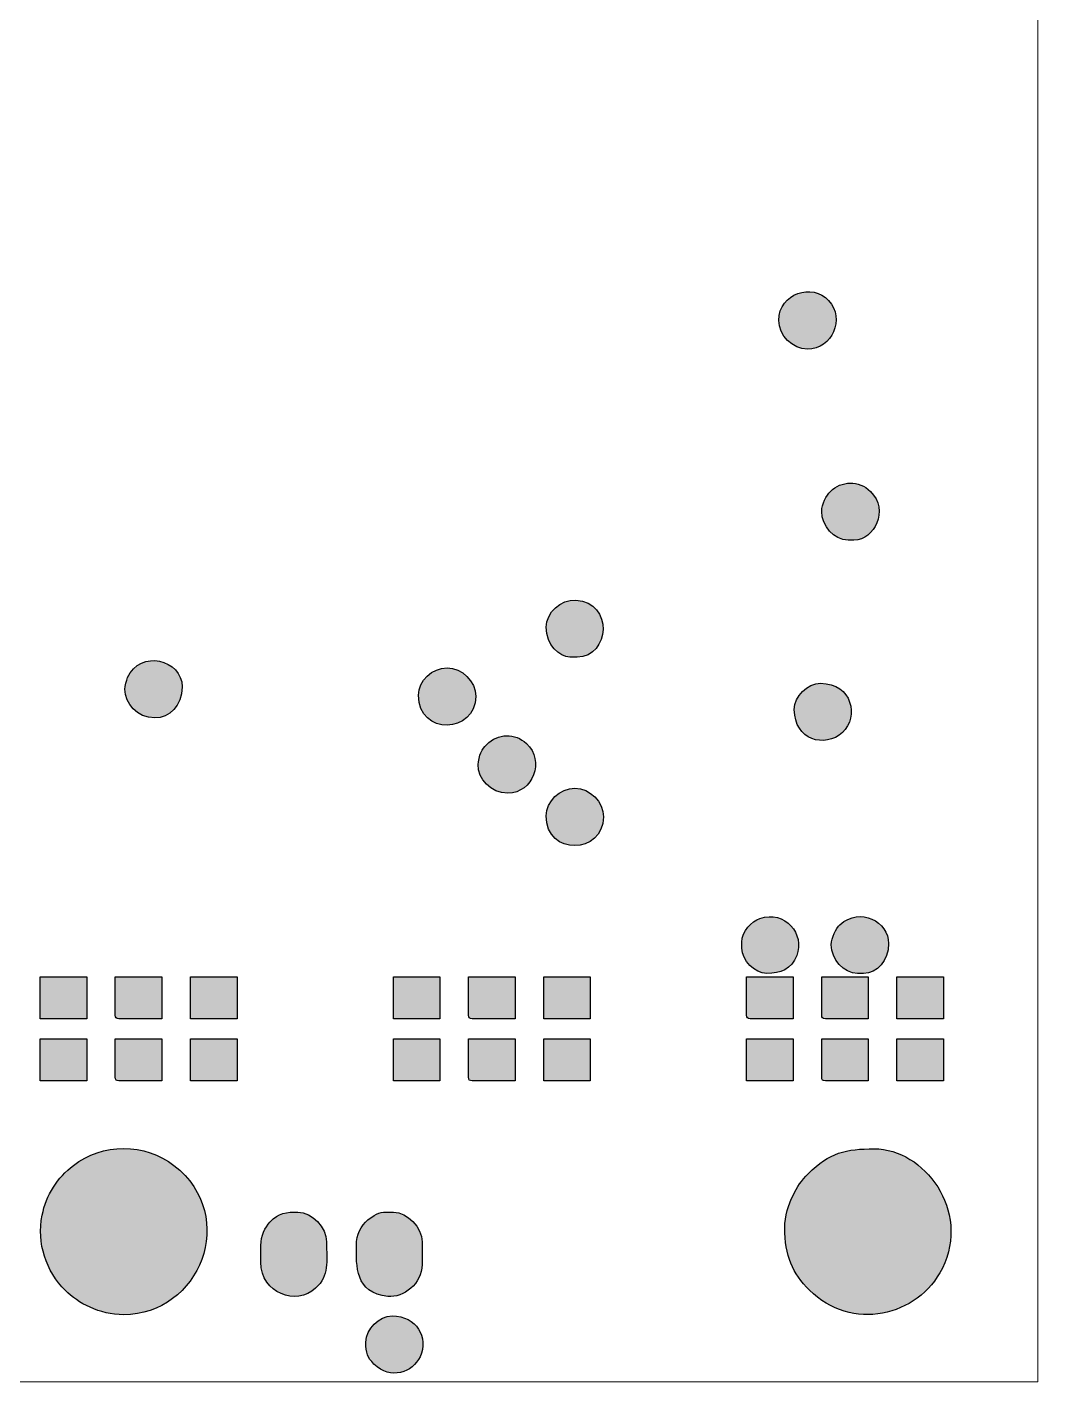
# Model space of a CAD drawing. Header units: centimetres. Extents: x 25 to 35.8, y -8.7 to 7.3.
# Drawn here: x 27.134 to 29.823, y -8.694 to -5.091 of the extents above; entities that cross this region are included whole.
import ezdxf

# ---------------------------------------------------------------- set-up
doc = ezdxf.new("R2010")
doc.units = ezdxf.units.CM
doc.header["$MEASUREMENT"] = 0
doc.layers.add('Layer 1', color=7, linetype='Continuous')

msp = doc.modelspace()

# ---------------------------------------------------------------- hatches: boundary and pattern name
at = {"layer": 'Layer 1', "true_color": 0x000000}
h = msp.add_hatch(color=18, dxfattribs=at)
edge = h.paths.add_edge_path()
edge.add_spline(control_points=[(29.1337, -5.87067), (29.1337, -5.91075), (29.17011, -5.94686), (29.20988, -5.94686), (29.27573, -5.94686), (29.31067, -5.86667), (29.26618, -5.81752), (29.22364, -5.77052), (29.1337, -5.79809), (29.1337, -5.87067)], knot_values=[0, 0, 0, 0, 0.3333333, 0.3333333, 0.3333333, 0.6666667, 0.6666667, 0.6666667, 1, 1, 1, 1], degree=3, periodic=1)
h = msp.add_hatch(color=18, dxfattribs=at)
edge = h.paths.add_edge_path()
edge.add_spline(control_points=[(29.24797, -6.3786), (29.24797, -6.41668), (29.27994, -6.45479), (29.31779, -6.45479), (29.31779, -6.45479), (29.33366, -6.45479), (29.33366, -6.45479), (29.38798, -6.45479), (29.42761, -6.37582), (29.37745, -6.32528), (29.34708, -6.29469), (29.29907, -6.29711), (29.27087, -6.32532), (29.26057, -6.33561), (29.24797, -6.35952), (29.24797, -6.3786)], knot_values=[0, 0, 0, 0, 0.2, 0.2, 0.2, 0.4, 0.4, 0.4, 0.6, 0.6, 0.6, 0.8, 0.8, 0.8, 1, 1, 1, 1], degree=3, periodic=1)
h = msp.add_hatch(color=18, dxfattribs=at)
edge = h.paths.add_edge_path()
edge.add_spline(control_points=[(28.51476, -6.68654), (28.51476, -6.73386), (28.54997, -6.7659), (28.57824, -6.7659), (28.57824, -6.7659), (28.59729, -6.7659), (28.59729, -6.7659), (28.68427, -6.7659), (28.69503, -6.62041), (28.59349, -6.6144), (28.55422, -6.61207), (28.51476, -6.64791), (28.51476, -6.68654)], knot_values=[0, 0, 0, 0, 0.25, 0.25, 0.25, 0.5, 0.5, 0.5, 0.75, 0.75, 0.75, 1, 1, 1, 1], degree=3, periodic=1)
h = msp.add_hatch(color=18, dxfattribs=at)
edge = h.paths.add_edge_path()
edge.add_spline(control_points=[(27.39433, -6.85162), (27.39433, -6.88983), (27.4269, -6.92781), (27.47368, -6.92781), (27.51192, -6.92781), (27.54668, -6.89599), (27.54668, -6.84527), (27.54668, -6.77213), (27.43478, -6.74485), (27.40157, -6.82076), (27.39876, -6.82717), (27.39433, -6.84404), (27.39433, -6.85162)], knot_values=[0, 0, 0, 0, 0.25, 0.25, 0.25, 0.5, 0.5, 0.5, 0.75, 0.75, 0.75, 1, 1, 1, 1], degree=3, periodic=1)
h = msp.add_hatch(color=18, dxfattribs=at)
edge = h.paths.add_edge_path()
edge.add_spline(control_points=[(28.17514, -6.86749), (28.17514, -6.97622), (28.32749, -6.96951), (28.32749, -6.87067), (28.32749, -6.83058), (28.29109, -6.79448), (28.25132, -6.79448), (28.21252, -6.79448), (28.17514, -6.82899), (28.17514, -6.86749)], knot_values=[0, 0, 0, 0, 0.3333333, 0.3333333, 0.3333333, 0.6666667, 0.6666667, 0.6666667, 1, 1, 1, 1], degree=3, periodic=1)
h = msp.add_hatch(color=18, dxfattribs=at)
edge = h.paths.add_edge_path()
edge.add_spline(control_points=[(29.17496, -6.90559), (29.17496, -6.9868), (29.25681, -7.00915), (29.3028, -6.96678), (29.3476, -6.92549), (29.3288, -6.83575), (29.24479, -6.83575), (29.20987, -6.83575), (29.17496, -6.87066), (29.17496, -6.90559)], knot_values=[0, 0, 0, 0, 0.3333333, 0.3333333, 0.3333333, 0.6666667, 0.6666667, 0.6666667, 1, 1, 1, 1], degree=3, periodic=1)
h = msp.add_hatch(color=18, dxfattribs=at)
edge = h.paths.add_edge_path()
edge.add_spline(control_points=[(28.33384, -7.05162), (28.33384, -7.09064), (28.36666, -7.12781), (28.41319, -7.12781), (28.47986, -7.12781), (28.51168, -7.04137), (28.46257, -6.99589), (28.43198, -6.96756), (28.38658, -6.96841), (28.3567, -6.99829), (28.3491, -7.00589), (28.34579, -7.01), (28.34108, -7.02076), (28.33828, -7.02717), (28.33384, -7.04404), (28.33384, -7.05162)], knot_values=[0, 0, 0, 0, 0.2, 0.2, 0.2, 0.4, 0.4, 0.4, 0.6, 0.6, 0.6, 0.8, 0.8, 0.8, 1, 1, 1, 1], degree=3, periodic=1)
h = msp.add_hatch(color=18, dxfattribs=at)
edge = h.paths.add_edge_path()
edge.add_spline(control_points=[(28.51476, -7.18813), (28.51476, -7.29705), (28.66712, -7.29007), (28.66712, -7.1913), (28.66712, -7.15065), (28.63159, -7.11511), (28.59094, -7.11511), (28.55214, -7.11511), (28.51476, -7.14963), (28.51476, -7.18813)], knot_values=[0, 0, 0, 0, 0.3333333, 0.3333333, 0.3333333, 0.6666667, 0.6666667, 0.6666667, 1, 1, 1, 1], degree=3, periodic=1)
h = msp.add_hatch(color=18, dxfattribs=at)
edge = h.paths.add_edge_path()
edge.add_spline(control_points=[(29.03531, -7.52464), (29.03531, -7.52464), (29.03531, -7.54051), (29.03531, -7.54051), (29.03531, -7.57276), (29.06971, -7.60718), (29.10196, -7.60718), (29.13888, -7.60718), (29.16652, -7.59699), (29.18138, -7.55962), (29.20364, -7.50367), (29.15022, -7.43788), (29.08322, -7.46144), (29.06115, -7.4692), (29.03531, -7.49442), (29.03531, -7.52464)], knot_values=[0, 0, 0, 0, 0.2, 0.2, 0.2, 0.4, 0.4, 0.4, 0.6, 0.6, 0.6, 0.8, 0.8, 0.8, 1, 1, 1, 1], degree=3, periodic=1)
h = msp.add_hatch(color=18, dxfattribs=at)
edge = h.paths.add_edge_path()
edge.add_spline(control_points=[(29.27336, -7.53099), (29.27336, -7.56896), (29.30548, -7.60718), (29.34319, -7.60718), (29.34319, -7.60718), (29.35906, -7.60718), (29.35906, -7.60718), (29.39465, -7.60718), (29.42571, -7.57365), (29.42571, -7.52781), (29.42571, -7.46978), (29.35039, -7.42907), (29.2964, -7.47784), (29.28588, -7.48735), (29.27336, -7.51253), (29.27336, -7.53099)], knot_values=[0, 0, 0, 0, 0.2, 0.2, 0.2, 0.4, 0.4, 0.4, 0.6, 0.6, 0.6, 0.8, 0.8, 0.8, 1, 1, 1, 1], degree=3, periodic=1)
h = msp.add_hatch(color=18, dxfattribs=at)
edge = h.paths.add_edge_path()
edge.add_spline(control_points=[(27.16897, -7.72781), (27.16897, -7.72781), (27.29276, -7.72781), (27.29276, -7.72781), (27.29276, -7.72781), (27.29276, -7.6167), (27.29276, -7.6167), (27.29276, -7.6167), (27.16897, -7.6167), (27.16897, -7.6167), (27.16897, -7.6167), (27.16897, -7.72781), (27.16897, -7.72781)], knot_values=[0, 0, 0, 0, 0.25, 0.25, 0.25, 0.5, 0.5, 0.5, 0.75, 0.75, 0.75, 1, 1, 1, 1], degree=3, periodic=1)
h = msp.add_hatch(color=18, dxfattribs=at)
edge = h.paths.add_edge_path()
edge.add_spline(control_points=[(27.36894, -7.71829), (27.36894, -7.7256), (27.37114, -7.72781), (27.37846, -7.72781), (27.37846, -7.72781), (27.49272, -7.72781), (27.49272, -7.72781), (27.49272, -7.72781), (27.49272, -7.6167), (27.49272, -7.6167), (27.49272, -7.6167), (27.36894, -7.6167), (27.36894, -7.6167), (27.36894, -7.6167), (27.36894, -7.71829), (27.36894, -7.71829)], knot_values=[0, 0, 0, 0, 0.2, 0.2, 0.2, 0.4, 0.4, 0.4, 0.6, 0.6, 0.6, 0.8, 0.8, 0.8, 1, 1, 1, 1], degree=3, periodic=1)
h = msp.add_hatch(color=18, dxfattribs=at)
edge = h.paths.add_edge_path()
edge.add_spline(control_points=[(27.5689, -7.72781), (27.5689, -7.72781), (27.69269, -7.72781), (27.69269, -7.72781), (27.69269, -7.72781), (27.69269, -7.6167), (27.69269, -7.6167), (27.69269, -7.6167), (27.5689, -7.6167), (27.5689, -7.6167), (27.5689, -7.6167), (27.5689, -7.72781), (27.5689, -7.72781)], knot_values=[0, 0, 0, 0, 0.25, 0.25, 0.25, 0.5, 0.5, 0.5, 0.75, 0.75, 0.75, 1, 1, 1, 1], degree=3, periodic=1)
h = msp.add_hatch(color=18, dxfattribs=at)
edge = h.paths.add_edge_path()
edge.add_spline(control_points=[(28.10849, -7.72781), (28.10849, -7.72781), (28.23227, -7.72781), (28.23227, -7.72781), (28.23227, -7.72781), (28.23227, -7.6167), (28.23227, -7.6167), (28.23227, -7.6167), (28.10849, -7.6167), (28.10849, -7.6167), (28.10849, -7.6167), (28.10849, -7.72781), (28.10849, -7.72781)], knot_values=[0, 0, 0, 0, 0.25, 0.25, 0.25, 0.5, 0.5, 0.5, 0.75, 0.75, 0.75, 1, 1, 1, 1], degree=3, periodic=1)
h = msp.add_hatch(color=18, dxfattribs=at)
edge = h.paths.add_edge_path()
edge.add_spline(control_points=[(28.30845, -7.71829), (28.30845, -7.7256), (28.31066, -7.72781), (28.31797, -7.72781), (28.31797, -7.72781), (28.43224, -7.72781), (28.43224, -7.72781), (28.43224, -7.72781), (28.43224, -7.6167), (28.43224, -7.6167), (28.43224, -7.6167), (28.30845, -7.6167), (28.30845, -7.6167), (28.30845, -7.6167), (28.30845, -7.71829), (28.30845, -7.71829)], knot_values=[0, 0, 0, 0, 0.2, 0.2, 0.2, 0.4, 0.4, 0.4, 0.6, 0.6, 0.6, 0.8, 0.8, 0.8, 1, 1, 1, 1], degree=3, periodic=1)
h = msp.add_hatch(color=18, dxfattribs=at)
edge = h.paths.add_edge_path()
edge.add_spline(control_points=[(28.50841, -7.72781), (28.50841, -7.72781), (28.6322, -7.72781), (28.6322, -7.72781), (28.6322, -7.72781), (28.6322, -7.6167), (28.6322, -7.6167), (28.6322, -7.6167), (28.50841, -7.6167), (28.50841, -7.6167), (28.50841, -7.6167), (28.50841, -7.72781), (28.50841, -7.72781)], knot_values=[0, 0, 0, 0, 0.25, 0.25, 0.25, 0.5, 0.5, 0.5, 0.75, 0.75, 0.75, 1, 1, 1, 1], degree=3, periodic=1)
h = msp.add_hatch(color=18, dxfattribs=at)
edge = h.paths.add_edge_path()
edge.add_spline(control_points=[(29.048, -7.71829), (29.048, -7.7256), (29.05021, -7.72781), (29.05752, -7.72781), (29.05752, -7.72781), (29.17179, -7.72781), (29.17179, -7.72781), (29.17179, -7.72781), (29.17179, -7.6167), (29.17179, -7.6167), (29.17179, -7.6167), (29.048, -7.6167), (29.048, -7.6167), (29.048, -7.6167), (29.048, -7.71829), (29.048, -7.71829)], knot_values=[0, 0, 0, 0, 0.2, 0.2, 0.2, 0.4, 0.4, 0.4, 0.6, 0.6, 0.6, 0.8, 0.8, 0.8, 1, 1, 1, 1], degree=3, periodic=1)
h = msp.add_hatch(color=18, dxfattribs=at)
edge = h.paths.add_edge_path()
edge.add_spline(control_points=[(29.24797, -7.71829), (29.24797, -7.7256), (29.25017, -7.72781), (29.25749, -7.72781), (29.25749, -7.72781), (29.37175, -7.72781), (29.37175, -7.72781), (29.37175, -7.72781), (29.37175, -7.6167), (29.37175, -7.6167), (29.37175, -7.6167), (29.24797, -7.6167), (29.24797, -7.6167), (29.24797, -7.6167), (29.24797, -7.71829), (29.24797, -7.71829)], knot_values=[0, 0, 0, 0, 0.2, 0.2, 0.2, 0.4, 0.4, 0.4, 0.6, 0.6, 0.6, 0.8, 0.8, 0.8, 1, 1, 1, 1], degree=3, periodic=1)
h = msp.add_hatch(color=18, dxfattribs=at)
edge = h.paths.add_edge_path()
edge.add_spline(control_points=[(29.44793, -7.72781), (29.44793, -7.72781), (29.57172, -7.72781), (29.57172, -7.72781), (29.57172, -7.72781), (29.57172, -7.6167), (29.57172, -7.6167), (29.57172, -7.6167), (29.44793, -7.6167), (29.44793, -7.6167), (29.44793, -7.6167), (29.44793, -7.72781), (29.44793, -7.72781)], knot_values=[0, 0, 0, 0, 0.25, 0.25, 0.25, 0.5, 0.5, 0.5, 0.75, 0.75, 0.75, 1, 1, 1, 1], degree=3, periodic=1)
h = msp.add_hatch(color=18, dxfattribs=at)
edge = h.paths.add_edge_path()
edge.add_spline(control_points=[(27.16897, -7.89289), (27.16897, -7.89289), (27.29276, -7.89289), (27.29276, -7.89289), (27.29276, -7.89289), (27.29276, -7.78178), (27.29276, -7.78178), (27.29276, -7.78178), (27.16897, -7.78178), (27.16897, -7.78178), (27.16897, -7.78178), (27.16897, -7.89289), (27.16897, -7.89289)], knot_values=[0, 0, 0, 0, 0.25, 0.25, 0.25, 0.5, 0.5, 0.5, 0.75, 0.75, 0.75, 1, 1, 1, 1], degree=3, periodic=1)
h = msp.add_hatch(color=18, dxfattribs=at)
edge = h.paths.add_edge_path()
edge.add_spline(control_points=[(27.36894, -7.88337), (27.36894, -7.89068), (27.37114, -7.89289), (27.37846, -7.89289), (27.37846, -7.89289), (27.49272, -7.89289), (27.49272, -7.89289), (27.49272, -7.89289), (27.49272, -7.78178), (27.49272, -7.78178), (27.49272, -7.78178), (27.36894, -7.78178), (27.36894, -7.78178), (27.36894, -7.78178), (27.36894, -7.88337), (27.36894, -7.88337)], knot_values=[0, 0, 0, 0, 0.2, 0.2, 0.2, 0.4, 0.4, 0.4, 0.6, 0.6, 0.6, 0.8, 0.8, 0.8, 1, 1, 1, 1], degree=3, periodic=1)
h = msp.add_hatch(color=18, dxfattribs=at)
edge = h.paths.add_edge_path()
edge.add_spline(control_points=[(27.5689, -7.89289), (27.5689, -7.89289), (27.69269, -7.89289), (27.69269, -7.89289), (27.69269, -7.89289), (27.69269, -7.78178), (27.69269, -7.78178), (27.69269, -7.78178), (27.5689, -7.78178), (27.5689, -7.78178), (27.5689, -7.78178), (27.5689, -7.89289), (27.5689, -7.89289)], knot_values=[0, 0, 0, 0, 0.25, 0.25, 0.25, 0.5, 0.5, 0.5, 0.75, 0.75, 0.75, 1, 1, 1, 1], degree=3, periodic=1)
h = msp.add_hatch(color=18, dxfattribs=at)
edge = h.paths.add_edge_path()
edge.add_spline(control_points=[(28.10849, -7.89289), (28.10849, -7.89289), (28.23227, -7.89289), (28.23227, -7.89289), (28.23227, -7.89289), (28.23227, -7.78178), (28.23227, -7.78178), (28.23227, -7.78178), (28.10849, -7.78178), (28.10849, -7.78178), (28.10849, -7.78178), (28.10849, -7.89289), (28.10849, -7.89289)], knot_values=[0, 0, 0, 0, 0.25, 0.25, 0.25, 0.5, 0.5, 0.5, 0.75, 0.75, 0.75, 1, 1, 1, 1], degree=3, periodic=1)
h = msp.add_hatch(color=18, dxfattribs=at)
edge = h.paths.add_edge_path()
edge.add_spline(control_points=[(28.30845, -7.88337), (28.30845, -7.89068), (28.31066, -7.89289), (28.31797, -7.89289), (28.31797, -7.89289), (28.43224, -7.89289), (28.43224, -7.89289), (28.43224, -7.89289), (28.43224, -7.78178), (28.43224, -7.78178), (28.43224, -7.78178), (28.30845, -7.78178), (28.30845, -7.78178), (28.30845, -7.78178), (28.30845, -7.88337), (28.30845, -7.88337)], knot_values=[0, 0, 0, 0, 0.2, 0.2, 0.2, 0.4, 0.4, 0.4, 0.6, 0.6, 0.6, 0.8, 0.8, 0.8, 1, 1, 1, 1], degree=3, periodic=1)
h = msp.add_hatch(color=18, dxfattribs=at)
edge = h.paths.add_edge_path()
edge.add_spline(control_points=[(28.50841, -7.89289), (28.50841, -7.89289), (28.6322, -7.89289), (28.6322, -7.89289), (28.6322, -7.89289), (28.6322, -7.78178), (28.6322, -7.78178), (28.6322, -7.78178), (28.50841, -7.78178), (28.50841, -7.78178), (28.50841, -7.78178), (28.50841, -7.89289), (28.50841, -7.89289)], knot_values=[0, 0, 0, 0, 0.25, 0.25, 0.25, 0.5, 0.5, 0.5, 0.75, 0.75, 0.75, 1, 1, 1, 1], degree=3, periodic=1)
h = msp.add_hatch(color=18, dxfattribs=at)
edge = h.paths.add_edge_path()
edge.add_spline(control_points=[(29.048, -7.89289), (29.048, -7.89289), (29.17179, -7.89289), (29.17179, -7.89289), (29.17179, -7.89289), (29.17179, -7.78178), (29.17179, -7.78178), (29.17179, -7.78178), (29.048, -7.78178), (29.048, -7.78178), (29.048, -7.78178), (29.048, -7.89289), (29.048, -7.89289)], knot_values=[0, 0, 0, 0, 0.25, 0.25, 0.25, 0.5, 0.5, 0.5, 0.75, 0.75, 0.75, 1, 1, 1, 1], degree=3, periodic=1)
h = msp.add_hatch(color=18, dxfattribs=at)
edge = h.paths.add_edge_path()
edge.add_spline(control_points=[(29.24797, -7.88337), (29.24797, -7.89068), (29.25017, -7.89289), (29.25749, -7.89289), (29.25749, -7.89289), (29.37175, -7.89289), (29.37175, -7.89289), (29.37175, -7.89289), (29.37175, -7.78178), (29.37175, -7.78178), (29.37175, -7.78178), (29.24797, -7.78178), (29.24797, -7.78178), (29.24797, -7.78178), (29.24797, -7.88337), (29.24797, -7.88337)], knot_values=[0, 0, 0, 0, 0.2, 0.2, 0.2, 0.4, 0.4, 0.4, 0.6, 0.6, 0.6, 0.8, 0.8, 0.8, 1, 1, 1, 1], degree=3, periodic=1)
h = msp.add_hatch(color=18, dxfattribs=at)
edge = h.paths.add_edge_path()
edge.add_spline(control_points=[(29.44793, -7.89289), (29.44793, -7.89289), (29.57172, -7.89289), (29.57172, -7.89289), (29.57172, -7.89289), (29.57172, -7.78178), (29.57172, -7.78178), (29.57172, -7.78178), (29.44793, -7.78178), (29.44793, -7.78178), (29.44793, -7.78178), (29.44793, -7.89289), (29.44793, -7.89289)], knot_values=[0, 0, 0, 0, 0.25, 0.25, 0.25, 0.5, 0.5, 0.5, 0.75, 0.75, 0.75, 1, 1, 1, 1], degree=3, periodic=1)
h = msp.add_hatch(color=18, dxfattribs=at)
edge = h.paths.add_edge_path()
edge.add_spline(control_points=[(27.39115, -8.51511), (27.59207, -8.51511), (27.6996, -8.25512), (27.52494, -8.11781), (27.44931, -8.05836), (27.333, -8.05836), (27.25737, -8.11781), (27.21545, -8.15077), (27.18483, -8.19638), (27.17437, -8.25067), (27.15985, -8.32601), (27.18391, -8.39824), (27.23639, -8.45086), (27.26948, -8.48404), (27.3261, -8.51511), (27.39115, -8.51511)], knot_values=[0, 0, 0, 0, 0.2, 0.2, 0.2, 0.4, 0.4, 0.4, 0.6, 0.6, 0.6, 0.8, 0.8, 0.8, 1, 1, 1, 1], degree=3, periodic=1)
h = msp.add_hatch(color=18, dxfattribs=at)
edge = h.paths.add_edge_path()
edge.add_spline(control_points=[(29.14957, -8.28337), (29.14957, -8.35836), (29.17073, -8.40552), (29.21494, -8.44974), (29.32578, -8.5606), (29.50453, -8.52165), (29.56862, -8.39138), (29.64413, -8.2379), (29.52045, -8.07384), (29.38762, -8.07384), (29.3125, -8.07384), (29.26848, -8.08378), (29.21224, -8.1397), (29.19224, -8.15958), (29.18408, -8.1732), (29.17071, -8.19974), (29.16027, -8.22044), (29.14957, -8.25379), (29.14957, -8.28337)], knot_values=[0, 0, 0, 0, 0.1666667, 0.1666667, 0.1666667, 0.3333333, 0.3333333, 0.3333333, 0.5, 0.5, 0.5, 0.6666667, 0.6666667, 0.6666667, 0.8333333, 0.8333333, 0.8333333, 1, 1, 1, 1], degree=3, periodic=1)
h = msp.add_hatch(color=18, dxfattribs=at)
edge = h.paths.add_edge_path()
edge.add_spline(control_points=[(27.75617, -8.33099), (27.75617, -8.33099), (27.75617, -8.37543), (27.75617, -8.37543), (27.75617, -8.45883), (27.85036, -8.49207), (27.9015, -8.4446), (27.93857, -8.41019), (27.93074, -8.37517), (27.93074, -8.32146), (27.93074, -8.28318), (27.8922, -8.2421), (27.85456, -8.2421), (27.82488, -8.2421), (27.80323, -8.24366), (27.7798, -8.26891), (27.76684, -8.28288), (27.75617, -8.30554), (27.75617, -8.33099)], knot_values=[0, 0, 0, 0, 0.1666667, 0.1666667, 0.1666667, 0.3333333, 0.3333333, 0.3333333, 0.5, 0.5, 0.5, 0.6666667, 0.6666667, 0.6666667, 0.8333333, 0.8333333, 0.8333333, 1, 1, 1, 1], degree=3, periodic=1)
h = msp.add_hatch(color=18, dxfattribs=at)
edge = h.paths.add_edge_path()
edge.add_spline(control_points=[(28.01009, -8.33099), (28.01009, -8.38392), (28.00585, -8.45746), (28.09387, -8.46631), (28.13556, -8.4705), (28.18466, -8.43304), (28.18466, -8.38178), (28.18466, -8.38178), (28.18466, -8.32146), (28.18466, -8.32146), (28.18466, -8.28318), (28.14613, -8.2421), (28.10849, -8.2421), (28.08749, -8.2421), (28.07619, -8.24064), (28.05709, -8.25101), (28.05709, -8.25101), (28.04056, -8.26305), (28.04056, -8.26305), (28.02262, -8.27916), (28.01009, -8.30078), (28.01009, -8.33099)], knot_values=[0, 0, 0, 0, 0.1428571, 0.1428571, 0.1428571, 0.2857143, 0.2857143, 0.2857143, 0.4285714, 0.4285714, 0.4285714, 0.5714286, 0.5714286, 0.5714286, 0.7142857, 0.7142857, 0.7142857, 0.8571429, 0.8571429, 0.8571429, 1, 1, 1, 1], degree=3, periodic=1)
h = msp.add_hatch(color=18, dxfattribs=at)
edge = h.paths.add_edge_path()
edge.add_spline(control_points=[(28.03548, -8.58813), (28.03548, -8.61739), (28.03931, -8.62869), (28.0568, -8.64617), (28.10123, -8.69057), (28.16029, -8.66786), (28.17931, -8.62722), (28.20365, -8.57522), (28.16992, -8.51829), (28.10531, -8.51829), (28.07039, -8.51829), (28.03548, -8.55321), (28.03548, -8.58813)], knot_values=[0, 0, 0, 0, 0.25, 0.25, 0.25, 0.5, 0.5, 0.5, 0.75, 0.75, 0.75, 1, 1, 1, 1], degree=3, periodic=1)

# ---------------------------------------------------------------- linework, layer by layer
at = {"layer": 'Layer 1', "color": 250, "lineweight": 9}
msp.add_open_spline([(29.82282, -1.26977), (29.82282, -1.26977), (29.82282, -8.69377), (29.82282, -8.69377), (29.82282, -8.69377), (24.98488, -8.69377), (24.98488, -8.69377), (24.98488, -8.69377), (24.98488, -1.26977), (24.98488, -1.26977), (24.98488, -1.26977), (29.82282, -1.26977), (29.82282, -1.26977)], degree=3, knots=[0, 0, 0, 0, 0.25, 0.25, 0.25, 0.5, 0.5, 0.5, 0.75, 0.75, 0.75, 1, 1, 1, 1], dxfattribs=at)
at = {"layer": 'Layer 1'}
for points, knots in [([(29.1337, -5.87067), (29.1337, -5.91075), (29.17011, -5.94686), (29.20988, -5.94686), (29.27573, -5.94686), (29.31067, -5.86667), (29.26618, -5.81752), (29.22364, -5.77052), (29.1337, -5.79809), (29.1337, -5.87067)], [0, 0, 0, 0, 0.3333333, 0.3333333, 0.3333333, 0.6666667, 0.6666667, 0.6666667, 1, 1, 1, 1]), ([(29.24797, -6.3786), (29.24797, -6.41668), (29.27994, -6.45479), (29.31779, -6.45479), (29.31779, -6.45479), (29.33366, -6.45479), (29.33366, -6.45479), (29.38798, -6.45479), (29.42761, -6.37582), (29.37745, -6.32528), (29.34708, -6.29469), (29.29907, -6.29711), (29.27087, -6.32532), (29.26057, -6.33561), (29.24797, -6.35952), (29.24797, -6.3786)], [0, 0, 0, 0, 0.2, 0.2, 0.2, 0.4, 0.4, 0.4, 0.6, 0.6, 0.6, 0.8, 0.8, 0.8, 1, 1, 1, 1]), ([(28.51476, -6.68654), (28.51476, -6.73386), (28.54997, -6.7659), (28.57824, -6.7659), (28.57824, -6.7659), (28.59729, -6.7659), (28.59729, -6.7659), (28.68427, -6.7659), (28.69503, -6.62041), (28.59349, -6.6144), (28.55422, -6.61207), (28.51476, -6.64791), (28.51476, -6.68654)], [0, 0, 0, 0, 0.25, 0.25, 0.25, 0.5, 0.5, 0.5, 0.75, 0.75, 0.75, 1, 1, 1, 1]), ([(27.39433, -6.85162), (27.39433, -6.88983), (27.4269, -6.92781), (27.47368, -6.92781), (27.51192, -6.92781), (27.54668, -6.89599), (27.54668, -6.84527), (27.54668, -6.77213), (27.43478, -6.74485), (27.40157, -6.82076), (27.39876, -6.82717), (27.39433, -6.84404), (27.39433, -6.85162)], [0, 0, 0, 0, 0.25, 0.25, 0.25, 0.5, 0.5, 0.5, 0.75, 0.75, 0.75, 1, 1, 1, 1]), ([(28.17514, -6.86749), (28.17514, -6.97622), (28.32749, -6.96951), (28.32749, -6.87067), (28.32749, -6.83058), (28.29109, -6.79448), (28.25132, -6.79448), (28.21252, -6.79448), (28.17514, -6.82899), (28.17514, -6.86749)], [0, 0, 0, 0, 0.3333333, 0.3333333, 0.3333333, 0.6666667, 0.6666667, 0.6666667, 1, 1, 1, 1]), ([(29.17496, -6.90559), (29.17496, -6.9868), (29.25681, -7.00915), (29.3028, -6.96678), (29.3476, -6.92549), (29.3288, -6.83575), (29.24479, -6.83575), (29.20987, -6.83575), (29.17496, -6.87066), (29.17496, -6.90559)], [0, 0, 0, 0, 0.3333333, 0.3333333, 0.3333333, 0.6666667, 0.6666667, 0.6666667, 1, 1, 1, 1]), ([(28.33384, -7.05162), (28.33384, -7.09064), (28.36666, -7.12781), (28.41319, -7.12781), (28.47986, -7.12781), (28.51168, -7.04137), (28.46257, -6.99589), (28.43198, -6.96756), (28.38658, -6.96841), (28.3567, -6.99829), (28.3491, -7.00589), (28.34579, -7.01), (28.34108, -7.02076), (28.33828, -7.02717), (28.33384, -7.04404), (28.33384, -7.05162)], [0, 0, 0, 0, 0.2, 0.2, 0.2, 0.4, 0.4, 0.4, 0.6, 0.6, 0.6, 0.8, 0.8, 0.8, 1, 1, 1, 1]), ([(28.51476, -7.18813), (28.51476, -7.29705), (28.66712, -7.29007), (28.66712, -7.1913), (28.66712, -7.15065), (28.63159, -7.11511), (28.59094, -7.11511), (28.55214, -7.11511), (28.51476, -7.14963), (28.51476, -7.18813)], [0, 0, 0, 0, 0.3333333, 0.3333333, 0.3333333, 0.6666667, 0.6666667, 0.6666667, 1, 1, 1, 1]), ([(29.03531, -7.52464), (29.03531, -7.52464), (29.03531, -7.54051), (29.03531, -7.54051), (29.03531, -7.57276), (29.06971, -7.60718), (29.10196, -7.60718), (29.13888, -7.60718), (29.16652, -7.59699), (29.18138, -7.55962), (29.20364, -7.50367), (29.15022, -7.43788), (29.08322, -7.46144), (29.06115, -7.4692), (29.03531, -7.49442), (29.03531, -7.52464)], [0, 0, 0, 0, 0.2, 0.2, 0.2, 0.4, 0.4, 0.4, 0.6, 0.6, 0.6, 0.8, 0.8, 0.8, 1, 1, 1, 1]), ([(29.27336, -7.53099), (29.27336, -7.56896), (29.30548, -7.60718), (29.34319, -7.60718), (29.34319, -7.60718), (29.35906, -7.60718), (29.35906, -7.60718), (29.39465, -7.60718), (29.42571, -7.57365), (29.42571, -7.52781), (29.42571, -7.46978), (29.35039, -7.42907), (29.2964, -7.47784), (29.28588, -7.48735), (29.27336, -7.51253), (29.27336, -7.53099)], [0, 0, 0, 0, 0.2, 0.2, 0.2, 0.4, 0.4, 0.4, 0.6, 0.6, 0.6, 0.8, 0.8, 0.8, 1, 1, 1, 1]), ([(27.16897, -7.72781), (27.16897, -7.72781), (27.29276, -7.72781), (27.29276, -7.72781), (27.29276, -7.72781), (27.29276, -7.6167), (27.29276, -7.6167), (27.29276, -7.6167), (27.16897, -7.6167), (27.16897, -7.6167), (27.16897, -7.6167), (27.16897, -7.72781), (27.16897, -7.72781)], [0, 0, 0, 0, 0.25, 0.25, 0.25, 0.5, 0.5, 0.5, 0.75, 0.75, 0.75, 1, 1, 1, 1]), ([(27.36894, -7.71829), (27.36894, -7.7256), (27.37114, -7.72781), (27.37846, -7.72781), (27.37846, -7.72781), (27.49272, -7.72781), (27.49272, -7.72781), (27.49272, -7.72781), (27.49272, -7.6167), (27.49272, -7.6167), (27.49272, -7.6167), (27.36894, -7.6167), (27.36894, -7.6167), (27.36894, -7.6167), (27.36894, -7.71829), (27.36894, -7.71829)], [0, 0, 0, 0, 0.2, 0.2, 0.2, 0.4, 0.4, 0.4, 0.6, 0.6, 0.6, 0.8, 0.8, 0.8, 1, 1, 1, 1]), ([(27.5689, -7.72781), (27.5689, -7.72781), (27.69269, -7.72781), (27.69269, -7.72781), (27.69269, -7.72781), (27.69269, -7.6167), (27.69269, -7.6167), (27.69269, -7.6167), (27.5689, -7.6167), (27.5689, -7.6167), (27.5689, -7.6167), (27.5689, -7.72781), (27.5689, -7.72781)], [0, 0, 0, 0, 0.25, 0.25, 0.25, 0.5, 0.5, 0.5, 0.75, 0.75, 0.75, 1, 1, 1, 1]), ([(28.10849, -7.72781), (28.10849, -7.72781), (28.23227, -7.72781), (28.23227, -7.72781), (28.23227, -7.72781), (28.23227, -7.6167), (28.23227, -7.6167), (28.23227, -7.6167), (28.10849, -7.6167), (28.10849, -7.6167), (28.10849, -7.6167), (28.10849, -7.72781), (28.10849, -7.72781)], [0, 0, 0, 0, 0.25, 0.25, 0.25, 0.5, 0.5, 0.5, 0.75, 0.75, 0.75, 1, 1, 1, 1]), ([(28.30845, -7.71829), (28.30845, -7.7256), (28.31066, -7.72781), (28.31797, -7.72781), (28.31797, -7.72781), (28.43224, -7.72781), (28.43224, -7.72781), (28.43224, -7.72781), (28.43224, -7.6167), (28.43224, -7.6167), (28.43224, -7.6167), (28.30845, -7.6167), (28.30845, -7.6167), (28.30845, -7.6167), (28.30845, -7.71829), (28.30845, -7.71829)], [0, 0, 0, 0, 0.2, 0.2, 0.2, 0.4, 0.4, 0.4, 0.6, 0.6, 0.6, 0.8, 0.8, 0.8, 1, 1, 1, 1]), ([(28.50841, -7.72781), (28.50841, -7.72781), (28.6322, -7.72781), (28.6322, -7.72781), (28.6322, -7.72781), (28.6322, -7.6167), (28.6322, -7.6167), (28.6322, -7.6167), (28.50841, -7.6167), (28.50841, -7.6167), (28.50841, -7.6167), (28.50841, -7.72781), (28.50841, -7.72781)], [0, 0, 0, 0, 0.25, 0.25, 0.25, 0.5, 0.5, 0.5, 0.75, 0.75, 0.75, 1, 1, 1, 1]), ([(29.048, -7.71829), (29.048, -7.7256), (29.05021, -7.72781), (29.05752, -7.72781), (29.05752, -7.72781), (29.17179, -7.72781), (29.17179, -7.72781), (29.17179, -7.72781), (29.17179, -7.6167), (29.17179, -7.6167), (29.17179, -7.6167), (29.048, -7.6167), (29.048, -7.6167), (29.048, -7.6167), (29.048, -7.71829), (29.048, -7.71829)], [0, 0, 0, 0, 0.2, 0.2, 0.2, 0.4, 0.4, 0.4, 0.6, 0.6, 0.6, 0.8, 0.8, 0.8, 1, 1, 1, 1]), ([(29.24797, -7.71829), (29.24797, -7.7256), (29.25017, -7.72781), (29.25749, -7.72781), (29.25749, -7.72781), (29.37175, -7.72781), (29.37175, -7.72781), (29.37175, -7.72781), (29.37175, -7.6167), (29.37175, -7.6167), (29.37175, -7.6167), (29.24797, -7.6167), (29.24797, -7.6167), (29.24797, -7.6167), (29.24797, -7.71829), (29.24797, -7.71829)], [0, 0, 0, 0, 0.2, 0.2, 0.2, 0.4, 0.4, 0.4, 0.6, 0.6, 0.6, 0.8, 0.8, 0.8, 1, 1, 1, 1]), ([(29.44793, -7.72781), (29.44793, -7.72781), (29.57172, -7.72781), (29.57172, -7.72781), (29.57172, -7.72781), (29.57172, -7.6167), (29.57172, -7.6167), (29.57172, -7.6167), (29.44793, -7.6167), (29.44793, -7.6167), (29.44793, -7.6167), (29.44793, -7.72781), (29.44793, -7.72781)], [0, 0, 0, 0, 0.25, 0.25, 0.25, 0.5, 0.5, 0.5, 0.75, 0.75, 0.75, 1, 1, 1, 1]), ([(27.16897, -7.89289), (27.16897, -7.89289), (27.29276, -7.89289), (27.29276, -7.89289), (27.29276, -7.89289), (27.29276, -7.78178), (27.29276, -7.78178), (27.29276, -7.78178), (27.16897, -7.78178), (27.16897, -7.78178), (27.16897, -7.78178), (27.16897, -7.89289), (27.16897, -7.89289)], [0, 0, 0, 0, 0.25, 0.25, 0.25, 0.5, 0.5, 0.5, 0.75, 0.75, 0.75, 1, 1, 1, 1]), ([(27.36894, -7.88337), (27.36894, -7.89068), (27.37114, -7.89289), (27.37846, -7.89289), (27.37846, -7.89289), (27.49272, -7.89289), (27.49272, -7.89289), (27.49272, -7.89289), (27.49272, -7.78178), (27.49272, -7.78178), (27.49272, -7.78178), (27.36894, -7.78178), (27.36894, -7.78178), (27.36894, -7.78178), (27.36894, -7.88337), (27.36894, -7.88337)], [0, 0, 0, 0, 0.2, 0.2, 0.2, 0.4, 0.4, 0.4, 0.6, 0.6, 0.6, 0.8, 0.8, 0.8, 1, 1, 1, 1]), ([(27.5689, -7.89289), (27.5689, -7.89289), (27.69269, -7.89289), (27.69269, -7.89289), (27.69269, -7.89289), (27.69269, -7.78178), (27.69269, -7.78178), (27.69269, -7.78178), (27.5689, -7.78178), (27.5689, -7.78178), (27.5689, -7.78178), (27.5689, -7.89289), (27.5689, -7.89289)], [0, 0, 0, 0, 0.25, 0.25, 0.25, 0.5, 0.5, 0.5, 0.75, 0.75, 0.75, 1, 1, 1, 1]), ([(28.10849, -7.89289), (28.10849, -7.89289), (28.23227, -7.89289), (28.23227, -7.89289), (28.23227, -7.89289), (28.23227, -7.78178), (28.23227, -7.78178), (28.23227, -7.78178), (28.10849, -7.78178), (28.10849, -7.78178), (28.10849, -7.78178), (28.10849, -7.89289), (28.10849, -7.89289)], [0, 0, 0, 0, 0.25, 0.25, 0.25, 0.5, 0.5, 0.5, 0.75, 0.75, 0.75, 1, 1, 1, 1]), ([(28.30845, -7.88337), (28.30845, -7.89068), (28.31066, -7.89289), (28.31797, -7.89289), (28.31797, -7.89289), (28.43224, -7.89289), (28.43224, -7.89289), (28.43224, -7.89289), (28.43224, -7.78178), (28.43224, -7.78178), (28.43224, -7.78178), (28.30845, -7.78178), (28.30845, -7.78178), (28.30845, -7.78178), (28.30845, -7.88337), (28.30845, -7.88337)], [0, 0, 0, 0, 0.2, 0.2, 0.2, 0.4, 0.4, 0.4, 0.6, 0.6, 0.6, 0.8, 0.8, 0.8, 1, 1, 1, 1]), ([(28.50841, -7.89289), (28.50841, -7.89289), (28.6322, -7.89289), (28.6322, -7.89289), (28.6322, -7.89289), (28.6322, -7.78178), (28.6322, -7.78178), (28.6322, -7.78178), (28.50841, -7.78178), (28.50841, -7.78178), (28.50841, -7.78178), (28.50841, -7.89289), (28.50841, -7.89289)], [0, 0, 0, 0, 0.25, 0.25, 0.25, 0.5, 0.5, 0.5, 0.75, 0.75, 0.75, 1, 1, 1, 1]), ([(29.048, -7.89289), (29.048, -7.89289), (29.17179, -7.89289), (29.17179, -7.89289), (29.17179, -7.89289), (29.17179, -7.78178), (29.17179, -7.78178), (29.17179, -7.78178), (29.048, -7.78178), (29.048, -7.78178), (29.048, -7.78178), (29.048, -7.89289), (29.048, -7.89289)], [0, 0, 0, 0, 0.25, 0.25, 0.25, 0.5, 0.5, 0.5, 0.75, 0.75, 0.75, 1, 1, 1, 1]), ([(29.24797, -7.88337), (29.24797, -7.89068), (29.25017, -7.89289), (29.25749, -7.89289), (29.25749, -7.89289), (29.37175, -7.89289), (29.37175, -7.89289), (29.37175, -7.89289), (29.37175, -7.78178), (29.37175, -7.78178), (29.37175, -7.78178), (29.24797, -7.78178), (29.24797, -7.78178), (29.24797, -7.78178), (29.24797, -7.88337), (29.24797, -7.88337)], [0, 0, 0, 0, 0.2, 0.2, 0.2, 0.4, 0.4, 0.4, 0.6, 0.6, 0.6, 0.8, 0.8, 0.8, 1, 1, 1, 1]), ([(29.44793, -7.89289), (29.44793, -7.89289), (29.57172, -7.89289), (29.57172, -7.89289), (29.57172, -7.89289), (29.57172, -7.78178), (29.57172, -7.78178), (29.57172, -7.78178), (29.44793, -7.78178), (29.44793, -7.78178), (29.44793, -7.78178), (29.44793, -7.89289), (29.44793, -7.89289)], [0, 0, 0, 0, 0.25, 0.25, 0.25, 0.5, 0.5, 0.5, 0.75, 0.75, 0.75, 1, 1, 1, 1]), ([(27.39115, -8.51511), (27.59207, -8.51511), (27.6996, -8.25512), (27.52494, -8.11781), (27.44931, -8.05836), (27.333, -8.05836), (27.25737, -8.11781), (27.21545, -8.15077), (27.18483, -8.19638), (27.17437, -8.25067), (27.15985, -8.32601), (27.18391, -8.39824), (27.23639, -8.45086), (27.26948, -8.48404), (27.3261, -8.51511), (27.39115, -8.51511)], [0, 0, 0, 0, 0.2, 0.2, 0.2, 0.4, 0.4, 0.4, 0.6, 0.6, 0.6, 0.8, 0.8, 0.8, 1, 1, 1, 1]), ([(29.14957, -8.28337), (29.14957, -8.35836), (29.17073, -8.40552), (29.21494, -8.44974), (29.32578, -8.5606), (29.50453, -8.52165), (29.56862, -8.39138), (29.64413, -8.2379), (29.52045, -8.07384), (29.38762, -8.07384), (29.3125, -8.07384), (29.26848, -8.08378), (29.21224, -8.1397), (29.19224, -8.15958), (29.18408, -8.1732), (29.17071, -8.19974), (29.16027, -8.22044), (29.14957, -8.25379), (29.14957, -8.28337)], [0, 0, 0, 0, 0.1666667, 0.1666667, 0.1666667, 0.3333333, 0.3333333, 0.3333333, 0.5, 0.5, 0.5, 0.6666667, 0.6666667, 0.6666667, 0.8333333, 0.8333333, 0.8333333, 1, 1, 1, 1]), ([(27.75617, -8.33099), (27.75617, -8.33099), (27.75617, -8.37543), (27.75617, -8.37543), (27.75617, -8.45883), (27.85036, -8.49207), (27.9015, -8.4446), (27.93857, -8.41019), (27.93074, -8.37517), (27.93074, -8.32146), (27.93074, -8.28318), (27.8922, -8.2421), (27.85456, -8.2421), (27.82488, -8.2421), (27.80323, -8.24366), (27.7798, -8.26891), (27.76684, -8.28288), (27.75617, -8.30554), (27.75617, -8.33099)], [0, 0, 0, 0, 0.1666667, 0.1666667, 0.1666667, 0.3333333, 0.3333333, 0.3333333, 0.5, 0.5, 0.5, 0.6666667, 0.6666667, 0.6666667, 0.8333333, 0.8333333, 0.8333333, 1, 1, 1, 1]), ([(28.01009, -8.33099), (28.01009, -8.38392), (28.00585, -8.45746), (28.09387, -8.46631), (28.13556, -8.4705), (28.18466, -8.43304), (28.18466, -8.38178), (28.18466, -8.38178), (28.18466, -8.32146), (28.18466, -8.32146), (28.18466, -8.28318), (28.14613, -8.2421), (28.10849, -8.2421), (28.08749, -8.2421), (28.07619, -8.24064), (28.05709, -8.25101), (28.05709, -8.25101), (28.04056, -8.26305), (28.04056, -8.26305), (28.02262, -8.27916), (28.01009, -8.30078), (28.01009, -8.33099)], [0, 0, 0, 0, 0.1428571, 0.1428571, 0.1428571, 0.2857143, 0.2857143, 0.2857143, 0.4285714, 0.4285714, 0.4285714, 0.5714286, 0.5714286, 0.5714286, 0.7142857, 0.7142857, 0.7142857, 0.8571429, 0.8571429, 0.8571429, 1, 1, 1, 1]), ([(28.03548, -8.58813), (28.03548, -8.61739), (28.03931, -8.62869), (28.0568, -8.64617), (28.10123, -8.69057), (28.16029, -8.66786), (28.17931, -8.62722), (28.20365, -8.57522), (28.16992, -8.51829), (28.10531, -8.51829), (28.07039, -8.51829), (28.03548, -8.55321), (28.03548, -8.58813)], [0, 0, 0, 0, 0.25, 0.25, 0.25, 0.5, 0.5, 0.5, 0.75, 0.75, 0.75, 1, 1, 1, 1])]:
    msp.add_open_spline(points, degree=3, knots=knots, dxfattribs=at)

doc.saveas('drawing.dxf')
